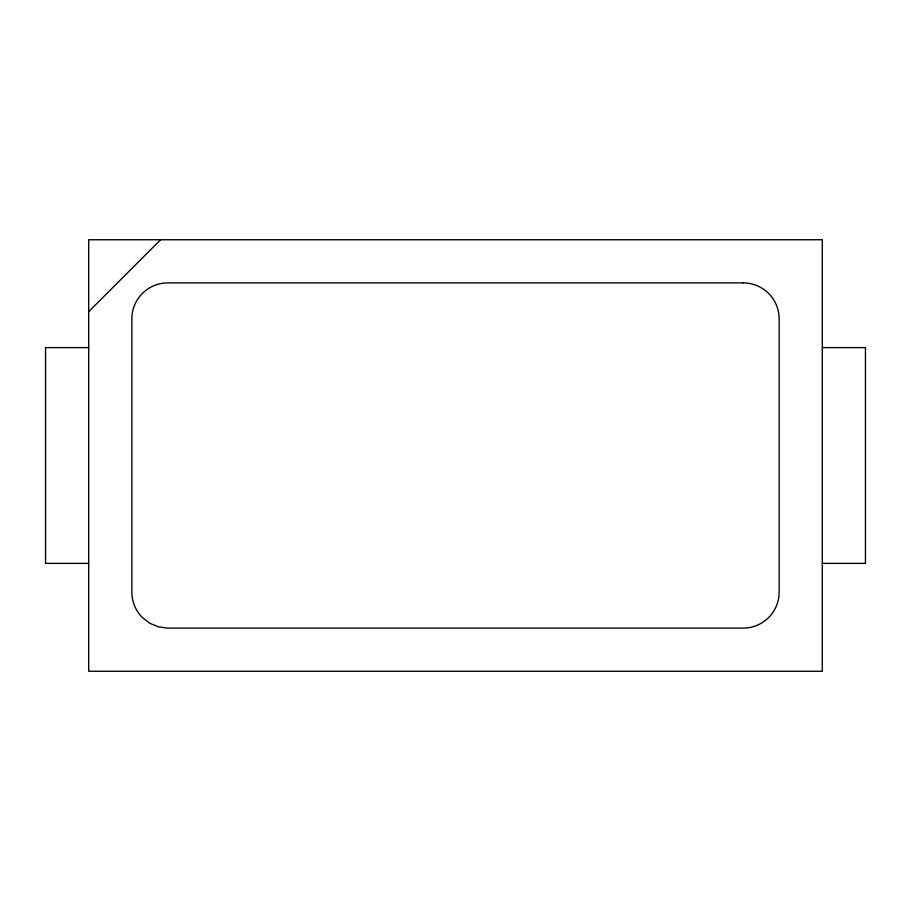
<?xml version="1.0" encoding="UTF-8"?>
<svg xmlns="http://www.w3.org/2000/svg" width="911" height="911" viewBox="0 0 911 911"><rect width="100%" height="100%" fill="white"/><g stroke="black" fill="none" stroke-linecap="round" stroke-linejoin="round"><path stroke-width="1.37" d="M88.697 311.653L160.621 239.741M88.697 347.615L45.55 347.615L45.55 563.385L88.697 563.385M822.303 347.615L865.45 347.615L865.45 563.385L822.303 563.385M822.303 239.741L88.697 239.741L88.697 671.259L822.303 671.259L822.303 239.741M743.182 282.888L167.818 282.888A35.962 35.962 0 0 0 131.856 318.85L131.856 591.934A35.962 35.962 0 0 0 142.241 617.43L149.655 623.181L158.298 626.825L167.601 628.112L743.182 628.112A35.962 35.962 0 0 0 779.144 592.15L779.144 318.85A35.962 35.962 0 0 0 743.182 282.888"/></g></svg>
